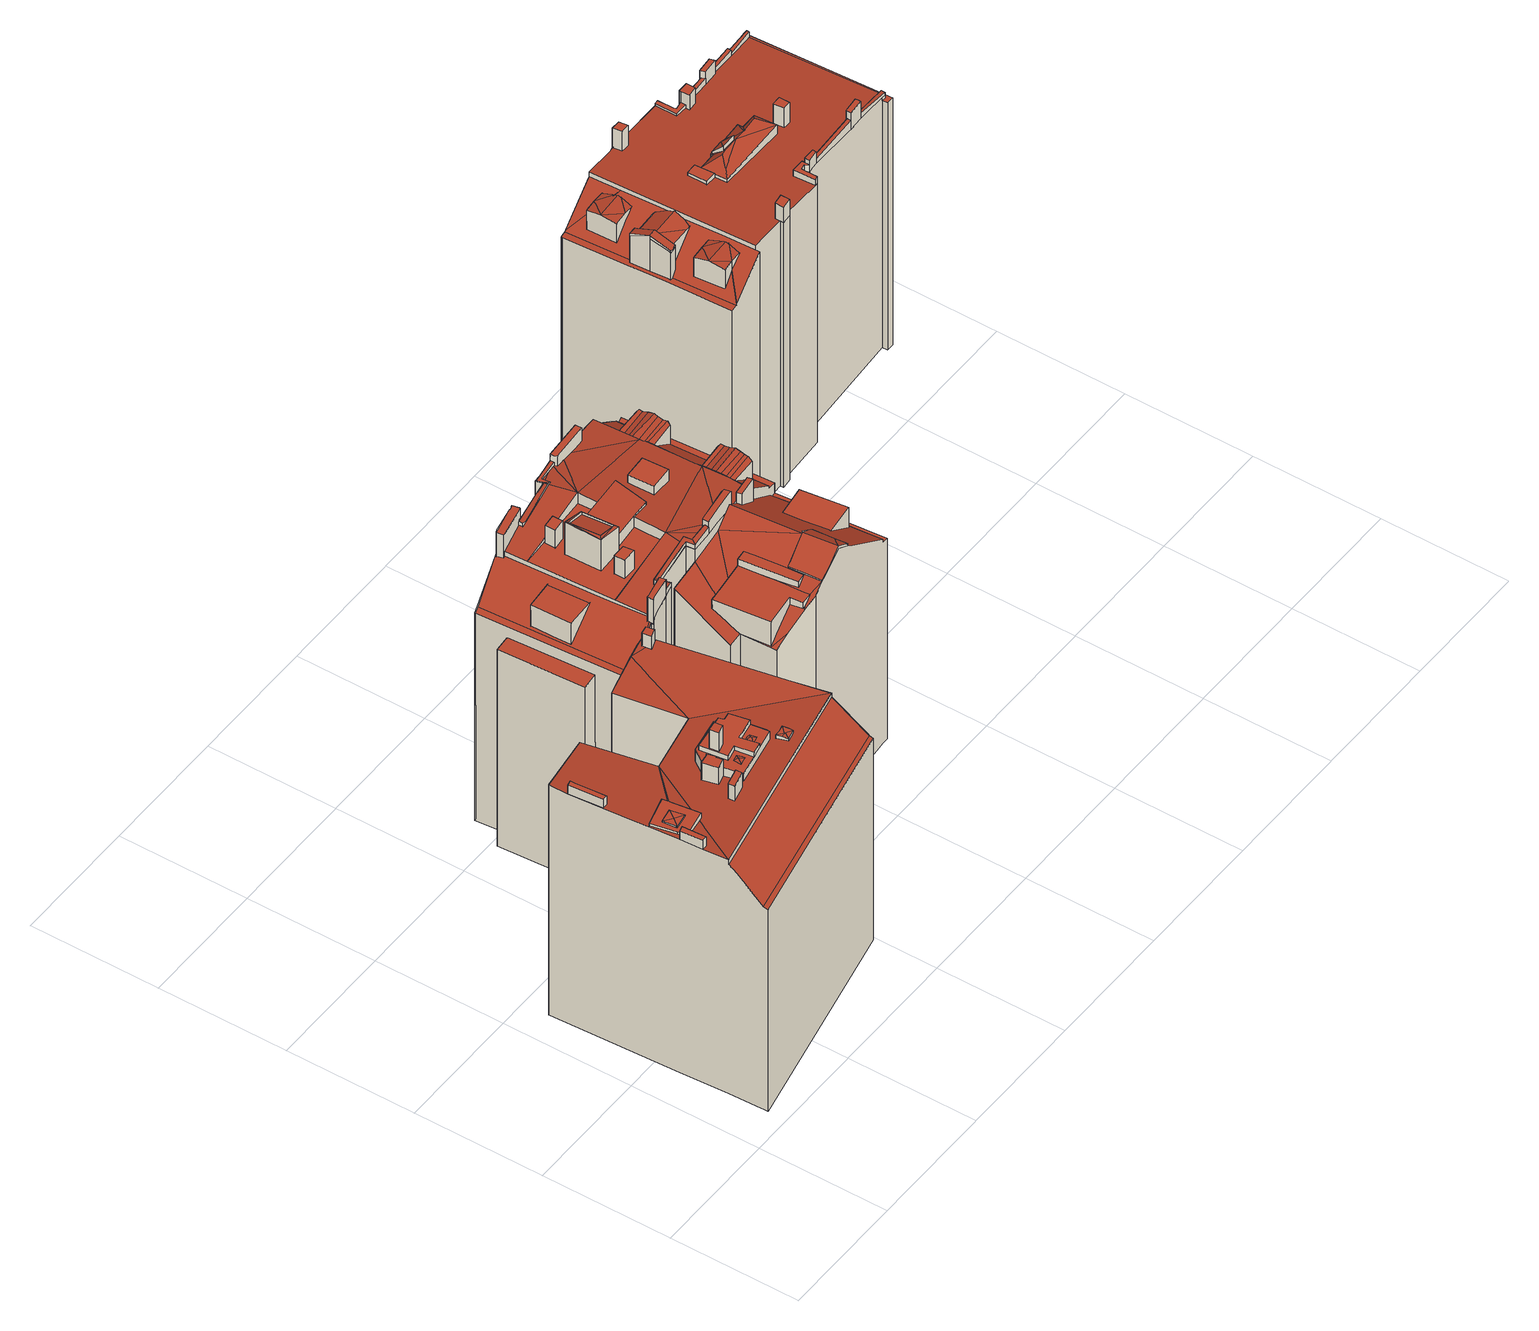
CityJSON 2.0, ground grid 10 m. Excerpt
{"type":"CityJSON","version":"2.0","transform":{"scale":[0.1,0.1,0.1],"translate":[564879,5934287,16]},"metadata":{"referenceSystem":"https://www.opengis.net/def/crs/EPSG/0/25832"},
"CityObjects":{
"building1":{"type":"Building","attributes":{"Grundfläche 2D":"232.851131","Grundhöhe NN":"18.569"},"children":["building1-1","building1-2","building1-3","building1-4","building1-5","building1-6","building1-7","building1-8","building1-9","building1-10","building1-11","building1-12"],"geometry":[{"type":"MultiSurface","lod":"3","boundaries":[[[0,1,2,3,4,5,6,7],[8,9,10,11,12,13,14,15]],[[16,17,18,19,20,3,21,22,23,24,25,26,27,28,29,30,31,32,33],[34,35,36,37,38,39]],[[40,41,42,43,44,45,46,47,48,49,50],[51,52,53,48]],[[52,51,48,53]],[[54,55,56,57,58,59,60]],[[57,56,61,62,63,58]],[[64,59,58]],[[48,47,46,45,60,59],[65,66,67,68,69,70,71,72,73,74,75,76,77]],[[78,79,80,81,82,83,84]],[[82,85,86,83]],[[60,45,79,78]],[[70,69,68,2,1,0]],[[2,68,67,21,3]],[[22,21,67,66]],[[66,65,23,22]],[[65,77,24,23]],[[73,72,71,31,30,29]],[[0,7,32,31,71,70]],[[87,88,89,90,91,85,82,81,80,79,45,44,43,42,41,40,50,92,93]],[[86,85,91,94]],[[83,86,94,95,96,97,98,99,100,62,61,56,55,54,60,78,84]],[[64,58,63,62,100,101]],[[59,64,101,102]],[[48,59,102,103]],[[49,48,103,104]],[[50,49,104,92]],[[89,88,87,93,92,104,103,102,101,100,99,98,97,96,95,94,91,90]]],"semantics":{"surfaces":[{"type":"RoofSurface"},{"type":"WallSurface"},{"type":"GroundSurface"}],"values":[0,0,0,0,0,0,0,0,0,0,1,1,1,1,1,1,1,1,1,1,1,1,1,1,1,1,2]}}]},
"building1-1":{"type":"BuildingInstallation","parents":["building1"],"geometry":[{"type":"MultiSurface","lod":"3","boundaries":[[[105,106,107,108,109,110,111,112],[113,114,115,116,117,118]],[[119,52,110,109]],[[120,112,111,110,52,121]],[[46,122,105,112,120]],[[51,106,105,122,47]],[[106,51,53,107]],[[108,107,53,123]],[[109,108,123,119]]],"semantics":{"surfaces":[{"type":"RoofSurface"},{"type":"WallSurface"}],"values":[0,1,1,1,1,1,1,1]}}]},
"building1-2":{"type":"BuildingInstallation","parents":["building1"],"geometry":[{"type":"MultiSurface","lod":"3","boundaries":[[[124,125,126,127]],[[43,44,125,124]],[[44,128,126,125]],[[127,126,128,129]],[[124,127,129,43]]],"semantics":{"surfaces":[{"type":"RoofSurface"},{"type":"WallSurface"}],"values":[0,1,1,1,1]}}]},
"building1-3":{"type":"BuildingInstallation","parents":["building1"],"geometry":[{"type":"MultiSurface","lod":"3","boundaries":[[[130,131,132,133,134,135,136,137,138,139,140,141],[142,143,144,145]],[[132,131,17,16]],[[133,132,16,33]],[[134,133,33,32]],[[32,7,135,134]],[[136,135,7,6]],[[4,138,137,136,6,5]],[[139,138,4,3]],[[140,139,3,20]],[[141,140,20,19]],[[17,131,130,141,19,18]]],"semantics":{"surfaces":[{"type":"RoofSurface"},{"type":"WallSurface"}],"values":[0,1,1,1,1,1,1,1,1,1,1]}}]},
"building1-4":{"type":"BuildingInstallation","parents":["building1"],"geometry":[{"type":"MultiSurface","lod":"3","boundaries":[[[146,147,148,149]],[[149,148,142,145]],[[146,149,145,144]],[[147,146,144,143]],[[148,147,143,142]]],"semantics":{"surfaces":[{"type":"RoofSurface"},{"type":"WallSurface"}],"values":[0,1,1,1,1]}}]},
"building1-5":{"type":"BuildingInstallation","parents":["building1"],"geometry":[{"type":"MultiSurface","lod":"3","boundaries":[[[150,151,152,153,154]],[[152,151,41,42]],[[153,152,42,155]],[[156,150,154,153,155,157]],[[151,150,156,41]]],"semantics":{"surfaces":[{"type":"RoofSurface"},{"type":"WallSurface"}],"values":[0,1,1,1,1]}}]},
"building1-6":{"type":"BuildingInstallation","parents":["building1"],"geometry":[{"type":"MultiSurface","lod":"3","boundaries":[[[11,10,9,8,158]],[[158,8,15,14,159]],[[12,159,158,159,14,13]],[[158,159,12,11]]],"semantics":{"surfaces":[{"type":"RoofSurface"}],"values":[0,0,0,0]}}]},
"building1-7":{"type":"BuildingInstallation","parents":["building1"],"geometry":[{"type":"MultiSurface","lod":"3","boundaries":[[[160,161,162,163,164,165,166,167]],[[73,29,163,162,168]],[[29,28,164,163]],[[28,27,165,164]],[[27,26,166,165]],[[26,25,167,166]],[[25,24,160,167]],[[169,161,160,24,77]],[[169,168,162,161]]],"semantics":{"surfaces":[{"type":"RoofSurface"},{"type":"WallSurface"}],"values":[0,1,1,1,1,1,1,1,1]}}]},
"building1-8":{"type":"BuildingInstallation","parents":["building1"],"geometry":[{"type":"MultiSurface","lod":"3","boundaries":[[[170,38,37,36,171]],[[36,35,171]],[[35,34,171]],[[171,34,39,38,170]]],"semantics":{"surfaces":[{"type":"RoofSurface"}],"values":[0,0,0,0]}}]},
"building1-9":{"type":"BuildingInstallation","parents":["building1"],"geometry":[{"type":"MultiSurface","lod":"3","boundaries":[[[172,173,174,175,176]],[[172,176,177]],[[172,177,178]],[[179,172,178,180]],[[174,173,172,179,181]],[[182,176,175,174,183,184]],[[185,178,177,176,182,186]],[[187,179,180,178,185,188]],[[183,174,181,179,187,189]]],"semantics":{"surfaces":[{"type":"RoofSurface"},{"type":"WallSurface"}],"values":[0,0,0,0,0,1,1,1,1]}}]},
"building1-10":{"type":"BuildingInstallation","parents":["building1"],"geometry":[{"type":"MultiSurface","lod":"3","boundaries":[[[190,191,192,193]],[[194,195,191,190]],[[195,196,192,191]],[[196,197,193,192]],[[197,194,190,193]]],"semantics":{"surfaces":[{"type":"RoofSurface"},{"type":"WallSurface"}],"values":[0,1,1,1,1]}}]},
"building1-11":{"type":"BuildingInstallation","parents":["building1"],"geometry":[{"type":"MultiSurface","lod":"3","boundaries":[[[198,199,200,201]],[[199,198,202,203]],[[204,200,199,203]],[[204,57,201,200]],[[198,201,57,202]]],"semantics":{"surfaces":[{"type":"RoofSurface"},{"type":"WallSurface"}],"values":[0,1,1,1,1]}}]},
"building1-12":{"type":"BuildingInstallation","parents":["building1"],"geometry":[{"type":"MultiSurface","lod":"3","boundaries":[[[205,206,207]],[[208,209,206,205]],[[210,206,209]],[[211,207,206,210]],[[205,207,115,114]],[[208,205,114,113]],[[118,209,208,113]],[[210,209,118,117]],[[211,210,117,116]],[[207,211,116,115]]],"semantics":{"surfaces":[{"type":"RoofSurface"},{"type":"WallSurface"}],"values":[0,0,0,0,1,1,1,1,1,1]}}]},
"building2":{"type":"Building","attributes":{"Grundfläche 2D":"237.239068","Grundhöhe NN":"18.514"},"children":["building2-1","building2-2","building2-3","building2-4","building2-5","building2-6","building2-7","building2-8","building2-9","building2-10","building2-11","building2-12","building2-13","building2-14","building2-15","building2-16"],"geometry":[{"type":"Solid","lod":"3","boundaries":[[[[212,213,214,215,216,217,218,219,220,221,222,223,224,225,226,227,228,229,230,231,232,233,234,235,236,237]],[[238,239,240,241,242]],[[243,244,238,245,246]],[[238,244,243,240,239]],[[247,248,249,250,245,251,252]],[[250,249,248,253,243,246,245]],[[252,251,252,247]],[[254,255,243,253,248,256,257,258,259,260,261,262,263,262]],[[259,258,260]],[[262,261,262,263]],[[260,264,261]],[[265,266,267,268,269,270,271,272,273,274,275]],[[276,277,273,278,279]],[[277,276,279,280,275,274,273]],[[281,282,275,280,279]],[[283,284,275,282,281]],[[283,281,285,286,287,288,289,290,291,284]],[[292,289,288]],[[293,294,295,296,297,254,265]],[[275,284,298,299,300,240,243,301,302]],[[303,304,305,306,307,308,309,310,311,312,313,314]],[[313,312,315,316,317]],[[304,303,318,305]],[[319,320,318]],[[318,320,305]],[[321,322,323,324,325,326,327,328,329,330]],[[331,332,333,334]],[[265,254,262,261,264,310,309,308,307,306,305,320,267,266]],[[243,255,254,297,296]],[[301,243,296,295,294,293,275,302]],[[265,275,293]],[[323,322,321,330,235,234,233,232,231,230,229,228,227,226,225,224,326,325,324]],[[300,299,298,284,291,290,289,292,223,222,221,220,219,218,217,216,215,214,213,212,237,241,240]],[[328,335,336,337,338,339,251,245,238,242,241,237,236,235,330,329]],[[340,341,248,247,252,251,339,342]],[[343,257,256,248,341,344]],[[258,257,343,345]],[[346,347,348,315,312,311,310,264,260,258,345,349]],[[333,350,351,317,316,315,348,352,334]],[[353,354,355,318,303,314,313,317,351,356]],[[319,318,355,357]],[[357,358,359,268,267,320,319]],[[270,269,268,359,360]],[[361,272,271,270,360,362]],[[273,272,361,363]],[[278,273,363,364]],[[365,366,367,368,369,370,327,326,224,223,292,288,287,286,285,281,279,278,364,371]],[[328,327,370,335]],[[331,334,352,372]],[[332,331,372,373]],[[333,332,373,350]],[[364,363,361,362,360,359,358,357,355,354,353,356,351,350,373,372,352,348,347,346,349,345,343,344,341,340,342,339,338,337,336,335,370,369,368,367,366,365,371]]]],"semantics":{"surfaces":[{"type":"RoofSurface"},{"type":"WallSurface"},{"type":"GroundSurface"}],"values":[[0,0,0,0,0,0,0,0,0,0,0,0,0,0,0,0,0,0,0,0,0,0,0,0,0,0,0,1,1,1,1,1,1,1,1,1,1,1,1,1,1,1,1,1,1,1,1,1,1,1,1,2]]}}]},
"building2-1":{"type":"BuildingInstallation","parents":["building2"],"geometry":[{"type":"MultiSurface","lod":"3","boundaries":[[[374,375,376,377]],[[377,376,378,379]],[[374,377,379,380]],[[380,381,375,374]],[[376,375,381,378]]],"semantics":{"surfaces":[{"type":"RoofSurface"},{"type":"WallSurface"}],"values":[0,1,1,1,1]}}]},
"building2-2":{"type":"BuildingInstallation","parents":["building2"],"geometry":[{"type":"MultiSurface","lod":"3","boundaries":[[[382,383,384]],[[385,384,386]],[[387,384,385]],[[382,384,387]],[[383,388,389,390,384]],[[384,390,391,386]],[[387,385,392,393]],[[382,387,393,394]]],"semantics":{"surfaces":[{"type":"RoofSurface"},{"type":"WallSurface"}],"values":[0,0,0,0,1,1,1,1]}}]},
"building2-3":{"type":"BuildingInstallation","parents":["building2"],"geometry":[{"type":"MultiSurface","lod":"3","boundaries":[[[395,396,397,398,399]],[[400,401,395,399]],[[396,395,401]],[[399,398,402,400]]],"semantics":{"surfaces":[{"type":"RoofSurface"},{"type":"WallSurface"}],"values":[0,1,1,1]}}]},
"building2-4":{"type":"BuildingInstallation","parents":["building2"],"geometry":[{"type":"MultiSurface","lod":"3","boundaries":[[[403,404,405,406,407,408]],[[409,410,411,412]],[[411,410,407,406]],[[413,409,412,414]],[[415,413,414,416]],[[417,418,419,420]],[[421,422,420,419]],[[422,421,415,416]],[[323,229,404,403,408,423]],[[325,418,417,225]],[[413,415,421,419,418,325,424,425,423,408,407,410,409]]],"semantics":{"surfaces":[{"type":"RoofSurface"},{"type":"WallSurface"}],"values":[0,0,0,0,0,0,0,0,1,1,1]}}]},
"building2-5":{"type":"BuildingInstallation","parents":["building2"],"geometry":[{"type":"MultiSurface","lod":"3","boundaries":[[[426,427,428,429,430,431,432,433,434]],[[435,430,429]],[[436,430,435]],[[437,438,430,436,439,440,441,442]],[[427,443,444,253,445,436,435,429,428]],[[249,446,439,436,445]],[[446,250,246,447,441,440,439]],[[245,252,437,442]],[[252,247,248,430,438,437]],[[248,256,257,448,434,433,432,431,430]],[[448,263,443,427,426,434]]],"semantics":{"surfaces":[{"type":"RoofSurface"},{"type":"WallSurface"}],"values":[0,0,0,0,1,1,1,1,1,1,1]}}]},
"building2-6":{"type":"BuildingInstallation","parents":["building2"],"geometry":[{"type":"MultiSurface","lod":"3","boundaries":[[[449,450,451,452,453]],[[442,441,447,454,450,449,453]],[[450,454,244,239,455,451]],[[455,242,452,451]],[[238,245,442,453,452,242]]],"semantics":{"surfaces":[{"type":"RoofSurface"},{"type":"WallSurface"}],"values":[0,1,1,1,1]}}]},
"building2-7":{"type":"BuildingInstallation","parents":["building2"],"geometry":[{"type":"MultiSurface","lod":"3","boundaries":[[[456,457,458,459,460,461,462]],[[281,285,286,460,459,458,457,463,279]],[[461,460,286,464]],[[462,461,464,465,283,282,466,456]],[[456,466,467,468,463,457]]],"semantics":{"surfaces":[{"type":"RoofSurface"},{"type":"WallSurface"}],"values":[0,1,1,1,1]}}]},
"building2-8":{"type":"BuildingInstallation","parents":["building2"],"geometry":[{"type":"MultiSurface","lod":"3","boundaries":[[[392,469,394,393]],[[470,471,472,473,474,475,476,386,391,477]],[[475,474,389,388]]],"semantics":{"surfaces":[{"type":"RoofSurface"},{"type":"WallSurface"}],"values":[0,1,1]}}]},
"building2-9":{"type":"BuildingInstallation","parents":["building2"],"geometry":[{"type":"MultiSurface","lod":"3","boundaries":[[[478,479,480,481,482,483,484,485]],[[320,267,268,480,479,478,319]],[[486,487,481,480,268]],[[266,305,488,483,482,481,487,489]],[[488,304,318,319,478,485,484,483]]],"semantics":{"surfaces":[{"type":"RoofSurface"},{"type":"WallSurface"}],"values":[0,1,1,1,1]}}]},
"building2-10":{"type":"BuildingInstallation","parents":["building2"],"geometry":[{"type":"MultiSurface","lod":"3","boundaries":[[[490,491,492,493,494,495,496,497,498,499]],[[494,493,500,501]],[[262,448,257,497,496,495,494,501,308]],[[499,498,497,257,502,258]],[[490,499,258,259,491]],[[260,491,259]],[[500,493,492,491,260,261,309]]],"semantics":{"surfaces":[{"type":"RoofSurface"},{"type":"WallSurface"}],"values":[0,1,1,1,1,1,1]}}]},
"building2-11":{"type":"BuildingInstallation","parents":["building2"],"geometry":[{"type":"MultiSurface","lod":"3","boundaries":[[[503,504,505,506]],[[507,508,503,506]],[[508,509,504,503]],[[510,511,505,504,509]],[[507,506,505,511,512]]],"semantics":{"surfaces":[{"type":"RoofSurface"},{"type":"WallSurface"}],"values":[0,1,1,1,1]}}]},
"building2-12":{"type":"BuildingInstallation","parents":["building2"],"geometry":[{"type":"MultiSurface","lod":"3","boundaries":[[[383,382,513,475]],[[513,385,386,476,475]],[[388,383,475]],[[513,382,394,469]],[[385,513,469,392]],[[476,475,476,386]]],"semantics":{"surfaces":[{"type":"RoofSurface"},{"type":"WallSurface"}],"values":[0,0,1,1,1,1]}}]},
"building2-13":{"type":"BuildingInstallation","parents":["building2"],"geometry":[{"type":"MultiSurface","lod":"3","boundaries":[[[514,515,516,517]],[[517,516,518,519]],[[519,520,514,517]],[[520,521,515,514]],[[516,515,521,518]]],"semantics":{"surfaces":[{"type":"RoofSurface"},{"type":"WallSurface"}],"values":[0,1,1,1,1]}}]},
"building2-14":{"type":"BuildingInstallation","parents":["building2"],"geometry":[{"type":"MultiSurface","lod":"3","boundaries":[[[470,522,523,524,471]],[[471,524,525,526,472]],[[527,523,522,470,477,294,302]],[[527,528,529,525,524,523]],[[529,301,295,473,472,526,525]]],"semantics":{"surfaces":[{"type":"RoofSurface"},{"type":"WallSurface"}],"values":[0,0,1,1,1]}}]},
"building2-15":{"type":"BuildingInstallation","parents":["building2"],"geometry":[{"type":"MultiSurface","lod":"3","boundaries":[[[530,531,532,533,534]],[[535,536,537,538]],[[537,536,539,540]],[[541,535,538,542]],[[543,544,545,546,547]],[[548,549,547,546]],[[549,548,541,542]],[[540,539,533,532]],[[234,530,534,321]],[[322,550,545,544,543,230]],[[536,535,541,548,546,545,550,551,321,534,533,539]]],"semantics":{"surfaces":[{"type":"RoofSurface"},{"type":"WallSurface"}],"values":[0,0,0,0,0,0,0,0,1,1,1]}}]},
"building2-16":{"type":"BuildingInstallation","parents":["building2"],"geometry":[{"type":"MultiSurface","lod":"3","boundaries":[[[487,486,552,553]],[[554,555,556,553,552]],[[555,557,558,559,560,561,556]],[[558,463,468,562,559]],[[269,270,552,486,268]],[[270,271,272,555,554,552]],[[272,273,557,555]],[[273,278,558,557]],[[278,279,463,558]],[[467,280,276,563,559,562,468]],[[277,564,560,559,563]],[[560,564,274,565,556,561]],[[553,556,565,566]],[[487,553,566,489]]],"semantics":{"surfaces":[{"type":"RoofSurface"},{"type":"WallSurface"}],"values":[0,0,0,0,1,1,1,1,1,1,1,1,1,1]}}]},
"building3":{"type":"Building","attributes":{"Grundfläche 2D":"104.995409","Grundhöhe NN":"18.462"},"children":["building3-1","building3-2","building3-3"],"geometry":[{"type":"MultiSurface","lod":"3","boundaries":[[[567,568,569,570,571,572]],[[573,574,575,576,577,578,579,580,581,582]],[[583,584,585,586,587,588,589,590,591,592,593,594],[571,595,596,597,568,598,568,567,572]],[[599,587,586]],[[600,601,602,603,599]],[[601,604,605,606,607,602]],[[608,609,610,611,612,613,614,615,616,606]],[[608,617,618,609]],[[611,610,619,620,574]],[[599,603,578,621,577,576,575,574,620,587]],[[588,587,620]],[[622,623,624,625]],[[592,591,625,624,594,593]],[[571,570,595]],[[569,568,597]],[[597,596,595,570,569]],[[580,607,606,616,581]],[[582,581,616,615,614,613]],[[613,612,573,582]],[[574,573,612,611]],[[603,602,579,578]],[[602,607,580,579]],[[370,626,368,367,366,365,371,364,601,600,599,586,585,584,583,594,624,623]],[[604,601,364,627]],[[605,604,627,628]],[[606,605,628,629]],[[617,608,606,629,630]],[[631,619,610,609,618,617,630,632]],[[633,634,635,622,625,591,590,589,588,620,619,631,636]],[[623,622,635,370]],[[629,628,627,364,371,365,366,367,368,626,370,635,634,633,636,631,632,630]]],"semantics":{"surfaces":[{"type":"RoofSurface"},{"type":"WallSurface"},{"type":"GroundSurface"}],"values":[0,0,0,0,0,0,0,0,0,0,0,0,1,1,1,1,1,1,1,1,1,1,1,1,1,1,1,1,1,1,2]}}]},
"building3-1":{"type":"BuildingInstallation","parents":["building3"],"geometry":[{"type":"MultiSurface","lod":"3","boundaries":[[[637,638,639,640,641,642]],[[643,644,640]],[[644,645,646,647,641,640]],[[620,638,637,642,648,649]],[[638,620,588,589,643,640,639]],[[598,650,646,645,644,643,589,651]],[[650,587,652,648,642,641,647,646]]],"semantics":{"surfaces":[{"type":"RoofSurface"},{"type":"WallSurface"}],"values":[0,0,0,1,1,1,1]}}]},
"building3-2":{"type":"BuildingInstallation","parents":["building3"],"geometry":[{"type":"MultiSurface","lod":"3","boundaries":[[[653,654,655,656]],[[585,657,654,653]],[[658,655,654,657]],[[658,584,656,655]],[[584,585,653,656]]],"semantics":{"surfaces":[{"type":"RoofSurface"},{"type":"WallSurface"}],"values":[0,1,1,1,1]}}]},
"building3-3":{"type":"BuildingInstallation","parents":["building3"],"geometry":[{"type":"MultiSurface","lod":"3","boundaries":[[[659,660,661,662,663,664]],[[661,665,621,578,662]],[[576,666,663,662,578,577]],[[663,666,664]],[[661,660,665]]],"semantics":{"surfaces":[{"type":"RoofSurface"},{"type":"WallSurface"}],"values":[0,1,1,1,1]}}]},
"building4":{"type":"Building","attributes":{"Grundfläche 2D":"242.924980","Grundhöhe NN":"16.264"},"children":["building4-1","building4-2","building4-3","building4-4","building4-5","building4-6","building4-7","building4-8","building4-9","building4-10","building4-11","building4-12","building4-13","building4-14","building4-15","building4-16","building4-17","building4-18","building4-19","building4-20"],"geometry":[{"type":"MultiSurface","lod":"3","boundaries":[[[667,668,669,670]],[[671,667,670,672]],[[668,673,674,669]],[[669,674,672,670]],[[673,675,676,677]],[[673,677,678,679,674]],[[680,679,681,682]],[[683,679,680]],[[683,684,685,686,672,674,679]],[[687,671,688,689]],[[690,688,671,672,686]],[[676,675,691,682,681,679,678,677]],[[692,693,694,695,696,697,698,699,700,701,702,703]],[[704,705,706,707,708,709,710,711,712,713,714,715]],[[716,717,718,717]],[[719,720,721,722,723]],[[720,719,723,719]],[[721,720,724]],[[709,708,707,706,718,725,726,727,728,729,730,721,724,720,719,723],[717,716,717,718]],[[731,711,710]],[[732,733,734,735,736,737,738,739,740,741,742,743,744,745,746,747,748,749,750,751,752,753,754,755,756,757,758,759,760,761,762,763,764,765,766,767,768],[769,770,771,772,773,774,775,776,777,778]],[[698,697,746,745]],[[696,695,694,749,748,747,746,697]],[[749,694,693,750]],[[766,722,721,730,729,728,727,726,768,767]],[[778,777,668,667]],[[673,668,777,776]],[[675,673,776,775]],[[675,775,774,682,691]],[[774,773,680,682]],[[773,772,683,680]],[[689,771,770,687]],[[770,769,671,687]],[[769,778,667,671]],[[779,780,781,725,718,706,705,704,715,782,783]],[[726,725,781,784]],[[735,734,785,786]],[[768,726,784,787,732]],[[734,733,788,785]],[[737,736,735,786,789]],[[733,732,787,788]],[[790,739,738,737,789,791]],[[740,739,790,792]],[[741,740,792,793]],[[698,745,744,743,742,741,793,794]],[[699,698,794,795]],[[796,701,700,699,795,797]],[[702,701,796,798]],[[799,692,703,702,798,800]],[[693,692,799,801]],[[752,751,750,693,801,802,753]],[[754,753,802,803]],[[756,755,754,803,804]],[[757,756,804,805]],[[758,757,805,806]],[[807,760,759,758,806,808]],[[809,810,811,812,813,723,722,766,765,764,763,762,761,760,807,814]],[[815,816,731,710,709,723,813,817]],[[711,731,816,818]],[[715,714,713,712,711,818,782]],[[805,804,803,802,801,799,800,798,796,797,795,794,793,792,790,791,789,786,785,788,787,784,781,780,779,783,782,818,816,815,817,813,812,811,810,809,814,807,808,806]]],"semantics":{"surfaces":[{"type":"RoofSurface"},{"type":"WallSurface"},{"type":"GroundSurface"}],"values":[0,0,0,0,0,0,0,0,0,0,0,0,0,0,0,0,0,0,0,0,0,1,1,1,1,1,1,1,1,1,1,1,1,1,1,1,1,1,1,1,1,1,1,1,1,1,1,1,1,1,1,1,1,1,1,1,1,1,1,1,2]}}]},
"building4-1":{"type":"BuildingInstallation","parents":["building4"],"geometry":[{"type":"MultiSurface","lod":"3","boundaries":[[[819,820,821,822,823,824]],[[743,744,825,822,821,826]],[[825,827,828,829,824,823,822]],[[819,824,829,830]],[[831,832,826,821,820,819,830]]],"semantics":{"surfaces":[{"type":"RoofSurface"},{"type":"WallSurface"}],"values":[0,1,1,1,1]}}]},
"building4-2":{"type":"BuildingInstallation","parents":["building4"],"geometry":[{"type":"MultiSurface","lod":"3","boundaries":[[[833,827,825,834,835]],[[833,835,746,747]],[[746,835,834,825,744,745]],[[747,828,827,833]]],"semantics":{"surfaces":[{"type":"RoofSurface"},{"type":"WallSurface"}],"values":[0,1,1,1]}}]},
"building4-3":{"type":"BuildingInstallation","parents":["building4"],"geometry":[{"type":"MultiSurface","lod":"3","boundaries":[[[836,837,838,839]],[[839,838,840,841]],[[842,843,836,839,841]],[[752,837,836,843,751]]],"semantics":{"surfaces":[{"type":"RoofSurface"},{"type":"WallSurface"}],"values":[0,1,1,1]}}]},
"building4-4":{"type":"BuildingInstallation","parents":["building4"],"geometry":[{"type":"MultiSurface","lod":"3","boundaries":[[[844,845,846,847]],[[844,847,848,849]],[[754,755,846,845]]],"semantics":{"surfaces":[{"type":"RoofSurface"},{"type":"WallSurface"}],"values":[0,1,1]}}]},
"building4-5":{"type":"BuildingInstallation","parents":["building4"],"geometry":[{"type":"MultiSurface","lod":"3","boundaries":[[[850,851,852,853]],[[853,852,854,855]],[[850,853,855,856]],[[851,850,856,857]],[[852,851,857,854]]],"semantics":{"surfaces":[{"type":"RoofSurface"},{"type":"WallSurface"}],"values":[0,1,1,1,1]}}]},
"building4-6":{"type":"BuildingInstallation","parents":["building4"],"geometry":[{"type":"MultiSurface","lod":"3","boundaries":[[[858,859,860]],[[861,862,860,859,863]],[[864,859,858]],[[864,861,863,859]],[[858,860,683,772,771,689]],[[690,864,858,689,688]],[[685,684,861,864,690,686]],[[860,862,861,684,683]]],"semantics":{"surfaces":[{"type":"RoofSurface"},{"type":"WallSurface"}],"values":[0,0,0,0,1,1,1,1]}}]},
"building4-7":{"type":"BuildingInstallation","parents":["building4"],"geometry":[{"type":"MultiSurface","lod":"3","boundaries":[[[865,866,867,868]],[[734,735,869,866,865]],[[867,866,869,870]],[[870,732,733,868,867]],[[733,734,865,868]]],"semantics":{"surfaces":[{"type":"RoofSurface"},{"type":"WallSurface"}],"values":[0,1,1,1,1]}}]},
"building4-8":{"type":"BuildingInstallation","parents":["building4"],"geometry":[{"type":"MultiSurface","lod":"3","boundaries":[[[871,872,730,873,874,875]],[[876,877,871]],[[728,872,871,877,878]],[[875,879,880,881]],[[882,881,880,708,883]],[[882,883,884,885]],[[885,884,886]],[[887,888,886,884,889,890]],[[891,892,887,890,707,893]],[[891,893,894,876]],[[878,877,876,894,895]],[[730,872,728,729]],[[875,874,873,896,879]]],"semantics":{"surfaces":[{"type":"RoofSurface"},{"type":"WallSurface"}],"values":[0,0,0,1,1,1,1,1,1,1,1,1,1]}}]},
"building4-9":{"type":"BuildingInstallation","parents":["building4"],"geometry":[{"type":"MultiSurface","lod":"3","boundaries":[[[897,898,899,900,901,902]],[[903,904,905,900,899]],[[906,907,901,900,905]],[[907,908,909,910,898,897,902,901]],[[741,742,903,899,898,910]]],"semantics":{"surfaces":[{"type":"RoofSurface"},{"type":"WallSurface"}],"values":[0,1,1,1,1]}}]},
"building4-10":{"type":"BuildingInstallation","parents":["building4"],"geometry":[{"type":"MultiSurface","lod":"3","boundaries":[[[911,912,913,914]],[[764,915,914,913]],[[911,914,915,916]],[[912,911,916,763]],[[763,764,913,912]]],"semantics":{"surfaces":[{"type":"RoofSurface"},{"type":"WallSurface"}],"values":[0,1,1,1,1]}}]},
"building4-11":{"type":"BuildingInstallation","parents":["building4"],"geometry":[{"type":"MultiSurface","lod":"3","boundaries":[[[843,842,917,918]],[[748,917,842,841]],[[918,917,748,749]],[[750,751,843,918,749]]],"semantics":{"surfaces":[{"type":"RoofSurface"},{"type":"WallSurface"}],"values":[0,1,1,1]}}]},
"building4-12":{"type":"BuildingInstallation","parents":["building4"],"geometry":[{"type":"MultiSurface","lod":"3","boundaries":[[[826,832,904,903]],[[826,903,742,743]],[[904,832,831,905]]],"semantics":{"surfaces":[{"type":"RoofSurface"},{"type":"WallSurface"}],"values":[0,1,1]}}]},
"building4-13":{"type":"BuildingInstallation","parents":["building4"],"geometry":[{"type":"MultiSurface","lod":"3","boundaries":[[[919,920,921]],[[919,922,923]],[[919,923,716,924]],[[920,919,924,925]],[[926,716,923]],[[925,927,920]],[[921,928,929,922,919]],[[929,717,923,922]],[[926,923,717]],[[921,920,927,930,928]]],"semantics":{"surfaces":[{"type":"RoofSurface"},{"type":"WallSurface"}],"values":[0,0,0,0,0,0,1,1,1,1]}}]},
"building4-14":{"type":"BuildingInstallation","parents":["building4"],"geometry":[{"type":"MultiSurface","lod":"3","boundaries":[[[931,932,933,934,935,936,937]],[[757,758,933,932]],[[758,759,760,935,934,933]],[[760,761,936,935]],[[937,936,761,938]],[[931,937,938,939]]],"semantics":{"surfaces":[{"type":"RoofSurface"},{"type":"WallSurface"}],"values":[0,1,1,1,1,1]}}]},
"building4-15":{"type":"BuildingInstallation","parents":["building4"],"geometry":[{"type":"MultiSurface","lod":"3","boundaries":[[[940,941,942,943]],[[943,942,944,945]],[[940,943,945,946]],[[941,940,946,947]],[[942,941,947,944]]],"semantics":{"surfaces":[{"type":"RoofSurface"},{"type":"WallSurface"}],"values":[0,1,1,1,1]}}]},
"building4-16":{"type":"BuildingInstallation","parents":["building4"],"geometry":[{"type":"MultiSurface","lod":"3","boundaries":[[[948,949,950,951,952]],[[953,951,950,844,849]],[[949,753,754,845,844,950]],[[840,838,837,948,952,951,953]],[[753,949,948,837,752]]],"semantics":{"surfaces":[{"type":"RoofSurface"},{"type":"WallSurface"}],"values":[0,1,1,1,1]}}]},
"building4-17":{"type":"BuildingInstallation","parents":["building4"],"geometry":[{"type":"MultiSurface","lod":"3","boundaries":[[[954,955,956,957,958,959]],[[757,932,956,955,756]],[[957,956,932,931,939,960]],[[958,957,960,961]],[[848,847,846,954,959,958,961]],[[756,955,954,846,755]]],"semantics":{"surfaces":[{"type":"RoofSurface"},{"type":"WallSurface"}],"values":[0,1,1,1,1,1]}}]},
"building4-18":{"type":"BuildingInstallation","parents":["building4"],"geometry":[{"type":"MultiSurface","lod":"3","boundaries":[[[907,962,963,964,965,966,967,968,910,909,908]],[[737,738,739,967,966,965]],[[739,740,968,967]],[[740,741,910,968]],[[907,906,969,962]],[[963,962,969,970]],[[964,963,970,736]],[[965,964,736,737]]],"semantics":{"surfaces":[{"type":"RoofSurface"},{"type":"WallSurface"}],"values":[0,1,1,1,1,1,1,1]}}]},
"building4-19":{"type":"BuildingInstallation","parents":["building4"],"geometry":[{"type":"MultiSurface","lod":"3","boundaries":[[[971,885,972,973,974]],[[975,972,885,976,977,978,979]],[[885,971,882]],[[977,976,885,886,888,887]],[[887,892,891,979,978,977]],[[891,876,871,972,975,979]],[[881,974,973,972,871,875]],[[881,882,971,974]]],"semantics":{"surfaces":[{"type":"RoofSurface"},{"type":"WallSurface"}],"values":[0,0,1,1,1,1,1,1]}}]},
"building4-20":{"type":"BuildingInstallation","parents":["building4"],"geometry":[{"type":"MultiSurface","lod":"3","boundaries":[[[980,981,982,983]],[[984,985,980]],[[986,987,980,985]],[[981,980,987,720]],[[988,986,985]],[[720,989,981]],[[983,990,991,984,980]],[[988,985,984,991,992]],[[719,981,989]],[[719,724,993,990,983,982,981]]],"semantics":{"surfaces":[{"type":"RoofSurface"},{"type":"WallSurface"}],"values":[0,0,0,0,0,0,1,1,1,1]}}]}
},
"vertices":[
[119,74,241],[119,77,241],[115,102,241],[114,103,241],[117,88,241],[106,86,241],[100,85,241],[103,71,241],[103,82,241],[106,83,241],[107,83,241],[109,83,241],[110,78,241],[107,77,241],[104,77,241],[104,80,241],[82,81,241],[79,102,241],[80,102,241],[107,106,241],[108,102,241],[106,109,241],[78,104,241],[72,95,241],[72,91,241],[73,91,241],[73,92,241],[75,85,241],[74,85,241],[75,80,241],[77,69,241],[78,66,241],[94,69,241],[92,83,241],[84,72,241],[84,78,241],[89,79,241],[90,76,241],[90,73,241],[87,73,241],[4,166,234],[4,152,234],[6,126,234],[9,68,236],[10,51,236],[11,31,237],[33,69,233],[36,75,233],[63,122,228],[52,176,228],[4,167,234],[33,92,232],[13,73,235],[33,93,232],[168,95,236],[168,96,236],[151,185,235],[149,185,235],[131,191,233],[110,131,228],[174,64,237],[149,193,235],[149,194,235],[141,193,234],[101,185,228],[72,95,231],[78,104,231],[106,109,231],[115,102,231],[119,77,234],[119,74,234],[78,66,234],[77,69,234],[75,80,233],[74,85,232],[75,85,232],[73,92,232],[72,91,232],[174,64,233],[11,31,233],[11,25,228],[12,6,210],[12,5,209],[179,38,209],[179,39,210],[12,1,208],[179,35,208],[9,68,26],[11,31,26],[12,6,26],[12,5,26],[12,1,26],[4,167,26],[4,166,26],[179,35,26],[179,38,26],[174,64,26],[168,95,26],[168,96,26],[149,193,26],[149,194,26],[101,185,26],[110,131,26],[63,122,26],[52,176,26],
[36,70,237],[33,92,237],[33,93,237],[32,98,237],[9,92,237],[13,73,237],[14,69,237],[15,66,237],[16,76,237],[15,86,237],[26,88,237],[26,86,237],[28,77,237],[16,75,237],[9,92,235],[15,66,235],[14,69,235],[36,70,233],[32,98,232],
[9,68,244],[10,51,244],[14,51,244],[13,69,244],[14,51,236],[13,69,235],
[80,102,245],[79,102,245],[82,81,245],[92,83,245],[94,69,245],[103,71,245],[100,85,245],[106,86,245],[117,88,245],[114,103,245],[108,102,245],[107,106,245],[89,90,245],[82,88,245],[81,95,245],[88,96,245],
[81,95,262],[82,88,262],[89,90,262],[88,96,262],
[8,153,242],[4,152,242],[6,126,242],[10,126,242],[8,150,242],[10,126,234],[8,153,233],[8,150,233],
[107,81,242],[107,80,242],
[72,91,248],[65,90,248],[67,78,248],[75,80,248],[74,85,248],[75,85,248],[73,92,248],[73,91,248],[67,78,233],[65,90,232],
[87,75,242],[87,76,242],
[126,67,238],[126,68,238],[130,72,238],[125,71,238],[121,71,238],[122,67,238],[123,62,238],[131,64,238],[127,63,238],[131,68,238],[121,71,235],[130,72,235],[125,71,235],[123,62,236],[122,67,235],[131,64,236],[127,63,236],[131,68,235],
[59,65,248],[59,60,248],[72,63,248],[72,68,248],[59,65,234],[59,60,235],[72,63,235],[72,68,234],
[148,191,246],[142,190,246],[143,183,246],[149,185,246],[148,191,235],[142,190,234],[143,183,234],
[15,86,238],[21,81,238],[26,88,238],[16,76,238],[16,75,238],[28,77,238],[26,86,238],
[287,313,240],[287,311,240],[287,304,240],[288,297,240],[288,290,240],[291,252,240],[291,250,240],[292,243,240],[292,235,240],[293,229,240],[293,227,240],[294,212,240],[322,216,218],[321,228,218],[321,234,218],[320,241,218],[320,249,218],[319,254,218],[317,290,218],[317,295,218],[316,302,218],[316,310,218],[316,315,218],[315,330,218],[308,330,223],[286,328,240],[244,325,249],[250,320,248],[288,293,244],[286,328,244],[263,326,247],[218,293,253],[240,319,250],[232,324,250],[231,321,250],[212,320,252],[213,316,252],[215,317,252],[224,320,251],[212,322,252],[212,321,252],[214,313,252],[157,290,242],[177,291,245],[182,312,247],[181,312,247],[180,318,247],[177,317,246],[176,317,246],[156,313,242],[156,307,242],[178,311,246],[155,313,242],[161,224,241],[163,199,240],[163,195,240],[181,198,243],[185,199,244],[188,199,245],[187,203,245],[187,207,245],[220,210,250],[220,213,251],[222,227,251],[231,207,249],[223,210,250],[221,203,250],[239,205,248],[237,208,249],[252,207,247],[246,211,248],[257,212,246],[292,247,243],[267,209,245],[270,209,245],[277,210,244],[292,212,243],[293,227,243],[293,229,243],[293,232,243],[294,212,242],[222,227,242],[221,251,243],[219,276,243],[218,293,243],[177,291,242],[291,252,243],[289,288,244],[288,290,244],[219,276,252],[221,251,252],[149,194,226],[161,198,236],[163,199,238],[161,224,238],[160,240,238],[156,307,238],[156,313,238],[155,313,238],[154,313,236],[128,309,214],[135,193,214],[141,193,219],[124,308,212],[128,238,212],[131,192,212],[161,196,236],[161,194,236],[163,195,238],[316,315,215],[317,290,215],[319,254,215],[321,234,215],[321,228,215],[322,216,215],[329,216,215],[322,331,215],[318,330,215],[315,330,215],[113,283,202],[117,217,202],[130,218,202],[126,284,202],[322,331,25],[318,330,25],[315,330,25],[286,328,25],[212,322,25],[212,320,25],[213,316,25],[212,321,25],[181,312,25],[182,312,25],[180,318,25],[155,313,25],[154,313,25],[124,308,25],[176,317,25],[130,218,25],[131,192,25],[126,284,25],[141,193,25],[149,194,25],[161,196,25],[135,193,25],[161,194,25],[163,195,25],[181,198,25],[188,199,25],[187,207,25],[187,203,25],[220,210,25],[221,203,25],[252,207,25],[267,209,25],[292,212,25],[294,212,25],[322,216,25],[329,216,25],[239,205,25],[113,283,25],[117,217,25],
[191,230,258],[190,238,258],[180,238,258],[180,230,258],[180,238,241],[180,230,241],[191,230,241],[190,238,242],
[177,272,271],[176,274,271],[177,246,270],[196,249,266],[198,247,264],[179,248,271],[176,274,270],[176,274,242],[177,246,242],[198,247,242],[196,249,264],[179,248,269],[177,272,269],
[133,239,234],[156,240,234],[156,250,234],[154,272,234],[132,270,234],[132,270,215],[133,239,215],[146,271,227],
[319,254,234],[298,252,234],[296,251,236],[296,250,237],[320,252,237],[320,254,234],[320,245,238],[320,249,237],[295,247,237],[294,243,238],[321,241,239],[294,239,239],[321,237,238],[294,236,238],[300,227,234],[321,228,234],[321,231,237],[297,229,237],[321,234,237],[296,232,237],[320,254,215],[320,249,215],[320,252,215],
[178,311,249],[178,308,249],[181,308,249],[213,313,253],[213,316,253],[182,312,249],[181,312,249],[180,312,249],[177,311,249],[214,313,253],[216,313,253],[212,321,253],[212,320,253],[215,319,253],[231,321,253],[232,321,253],[232,324,253],[178,308,246],[181,308,247],[216,313,252],[215,319,252],[232,321,250],[177,311,246],
[232,321,259],[233,319,259],[263,321,259],[263,326,259],[232,324,259],[233,319,250],[263,321,247],
[239,210,259],[239,205,259],[252,207,259],[267,209,259],[270,209,259],[269,214,259],[266,214,259],[239,205,254],[269,214,245],[266,214,245],[239,210,249],[239,208,249],[239,208,255],
[194,273,264],[197,249,253],[196,272,260],[196,274,256],[196,274,242],[196,275,242],[196,275,264],[196,272,264],[197,249,242],
[161,194,258],[163,195,258],[181,198,258],[180,203,258],[163,199,258],[161,199,258],[161,198,258],[161,196,258],[181,198,249],[180,203,249],[161,199,236],[180,203,243],
[177,317,258],[176,317,258],[156,313,258],[154,312,258],[155,307,258],[156,307,258],[177,311,258],[181,312,258],[181,313,258],[180,318,258],[154,312,236],[155,307,237],[181,313,247],
[248,254,256],[266,255,256],[265,275,256],[247,274,256],[247,274,249],[248,254,248],[266,255,246],[265,266,246],[265,275,247],[251,274,248],
[194,273,266],
[187,283,258],[187,291,258],[177,290,258],[177,282,258],[177,290,242],[177,282,242],[187,283,242],[187,291,243],
[221,251,253],[236,252,253],[235,275,260],[235,277,256],[219,276,256],[236,252,250],[235,275,250],[235,277,250],
[294,314,234],[292,312,236],[291,312,237],[316,313,237],[316,315,234],[317,302,239],[317,306,238],[289,304,238],[289,301,239],[316,310,237],[291,308,237],[317,299,238],[290,297,238],[296,288,234],[317,290,234],[318,290,234],[318,292,237],[293,291,237],[317,295,237],[292,293,237],[318,290,215],[316,313,215],
[188,199,249],[184,203,249],[187,203,249],[187,207,249],[184,210,249],[220,210,254],[221,203,254],[223,207,255],[222,213,255],[220,213,254],[237,208,255],[223,207,250],[222,213,250],[184,210,244],[184,203,244],
[302,155,229],[302,153,229],[326,156,229],[322,192,228],[299,189,228],[300,174,228],[236,129,231],[245,130,231],[244,134,231],[243,156,231],[242,161,231],[240,183,231],[214,180,231],[205,179,231],[210,136,231],[235,139,231],[294,212,230],[292,212,232],[277,210,242],[267,209,250],[272,155,250],[274,128,250],[286,129,242],[293,130,236],[331,133,209],[329,156,209],[326,192,209],[323,216,209],[322,192,212],[322,190,212],[326,156,211],[284,155,242],[252,207,240],[239,205,239],[221,203,239],[214,180,223],[229,182,223],[193,200,239],[196,158,209],[208,159,209],[205,179,223],[209,136,209],[221,130,216],[236,128,225],[238,129,227],[236,129,226],[235,139,225],[226,138,220],[217,137,214],[210,136,209],[209,131,209],[211,131,210],[246,126,232],[254,127,237],[241,183,231],[336,133,206],[329,216,206],[323,216,206],[331,133,206],[323,216,25],[193,200,25],[196,158,25],[208,159,25],[209,131,25],[246,126,25],[211,131,25],[274,128,25],[331,133,25],[336,133,25],[254,127,25],
[253,140,238],[254,127,238],[262,127,243],[274,128,252],[271,154,252],[252,152,238],[286,129,244],[285,139,244],[284,155,244],[283,156,244],[272,155,252],[252,152,237],[253,140,237],[283,156,242],[285,139,242],[271,154,250],
[277,210,252],[278,206,252],[293,208,252],[292,212,252],[278,206,242],[293,208,232],
[251,156,237],[249,177,237],[248,184,237],[240,183,237],[245,139,237],[252,140,237],[248,184,236],[245,139,232],
[515,403,243],[516,383,243],[520,387,247],[525,393,252],[529,403,243],[530,394,252],[575,385,243],[542,394,252],[574,402,243],[565,396,251],[564,395,252],[562,395,252],[551,394,252],[561,406,243],[560,401,244],[561,402,243],[542,405,243],[542,396,250],[541,396,250],[531,396,250],[529,405,243],[530,404,243],[530,405,243],[530,396,250],[563,402,243],[639,459,226],[640,456,226],[643,456,226],[643,454,226],[649,355,226],[649,352,226],[646,352,226],[646,348,226],[649,348,226],[652,348,226],[646,460,226],[643,460,226],[445,329,213],[448,329,214],[449,329,214],[446,377,214],[444,408,214],[441,458,214],[438,458,213],[437,457,213],[440,408,213],[441,392,213],[442,377,213],[444,329,213],[473,352,238],[462,342,228],[449,329,215],[457,446,229],[468,437,238],[471,435,240],[470,459,240],[442,458,215],[457,446,228],[476,330,240],[476,333,240],[475,354,240],[473,387,240],[473,394,240],[473,401,240],[437,458,213],[505,334,242],[505,331,242],[513,332,241],[513,335,241],[548,336,238],[551,337,237],[551,347,237],[551,349,237],[555,350,237],[557,347,237],[566,348,236],[608,350,232],[620,351,231],[646,352,229],[649,352,228],[649,355,228],[643,454,228],[643,456,228],[640,456,229],[620,455,231],[598,454,233],[586,453,234],[586,452,234],[568,451,235],[560,451,236],[560,450,236],[554,449,237],[553,450,237],[553,463,237],[550,463,237],[513,461,240],[506,461,241],[499,461,241],[495,460,242],[470,459,244],[472,423,244],[476,333,244],[529,403,239],[529,405,239],[530,405,239],[542,405,238],[561,406,236],[561,402,236],[574,402,235],[575,385,235],[516,383,240],[515,403,240],[448,329,3],[449,329,3],[476,330,3],[444,329,3],[445,329,3],[476,333,3],[513,332,3],[513,335,3],[505,334,3],[505,331,3],[551,337,3],[551,349,3],[551,347,3],[555,350,3],[557,347,3],[646,352,3],[646,348,3],[652,348,3],[649,348,3],[646,460,3],[639,459,3],[643,460,3],[640,456,3],[586,453,3],[586,452,3],[560,451,3],[560,450,3],[554,449,3],[553,463,3],[553,450,3],[506,461,3],[499,461,3],[495,460,3],[470,459,3],[442,458,3],[513,461,3],[438,458,3],[437,458,3],[441,458,3],[437,457,3],
[608,354,247],[608,353,247],[608,350,247],[620,351,247],[620,353,247],[620,355,247],[620,351,236],[608,350,240],[620,353,236],[620,353,231],[620,355,231],[608,354,232],[608,353,232],[608,353,240],
[649,355,231],[646,352,231],[649,352,231],
[620,455,236],[598,454,236],[599,451,236],[620,452,236],[599,451,233],[620,452,231],[620,452,233],[620,455,233],
[587,449,239],[586,452,239],[568,451,239],[568,448,239],[568,448,235],[587,449,234],
[515,392,244],[514,407,244],[506,407,244],[506,392,244],[506,407,241],[506,392,241],[515,392,240],[514,407,240],
[530,405,244],[536,402,250],[542,405,244],[542,396,254],[542,402,248],[538,400,251],[530,396,254],
[513,332,256],[513,339,256],[505,338,256],[505,331,256],[513,339,241],[505,338,242],
[449,393,243],[473,394,243],[470,407,238],[467,407,238],[448,406,238],[450,380,238],[468,381,238],[472,381,238],[448,406,218],[448,408,218],[448,408,238],[442,408,238],[442,408,214],[443,393,214],[443,393,246],[443,393,243],[444,377,238],[444,379,239],[444,379,214],[444,377,214],[450,378,238],[446,377,238],[450,378,218],[450,380,218],[468,381,235],[467,407,235],
[557,349,247],[557,347,247],[566,348,247],[566,351,247],[557,351,247],[557,350,247],[566,348,240],[566,351,240],[566,351,236],[557,351,237],[557,351,243],[557,350,243],[557,349,243],[557,347,243],
[507,454,259],[506,461,259],[499,461,259],[500,454,259],[500,454,241],[507,454,241],
[643,454,233],[643,456,233],
[452,353,238],[462,365,236],[451,364,236],[453,341,236],[462,342,236],[473,354,238],[472,356,238],[471,342,236],[470,365,236],[451,364,219],[453,341,219],[462,365,229],
[560,446,239],[560,450,239],[554,449,239],[553,450,239],[553,463,239],[550,463,239],[550,446,239],[550,446,237],[560,446,236],
[589,393,252],[582,393,252],[583,385,252],[589,385,252],[583,385,234],[589,385,234],[589,393,234],[582,393,234],
[598,454,245],[586,453,245],[587,449,245],[599,450,245],[599,451,245],[599,450,233],
[568,451,249],[560,451,249],[560,450,249],[560,443,249],[568,444,249],[568,448,249],[560,443,236],[568,444,235],
[557,353,243],[547,353,243],[548,336,243],[551,337,243],[551,347,243],[551,349,243],[555,350,243],[557,353,237],[547,353,238],
[442,408,240],[449,393,246],[448,406,241],[448,408,240],[450,380,241],[444,379,241],[444,377,240],[446,377,240],[450,378,240],
[447,434,238],[457,446,236],[448,445,236],[447,445,236],[448,422,236],[459,423,236],[468,433,238],[469,435,238],[467,423,236],[466,446,236],[447,445,219],[448,422,219],[459,423,229],[448,445,220]
]}
